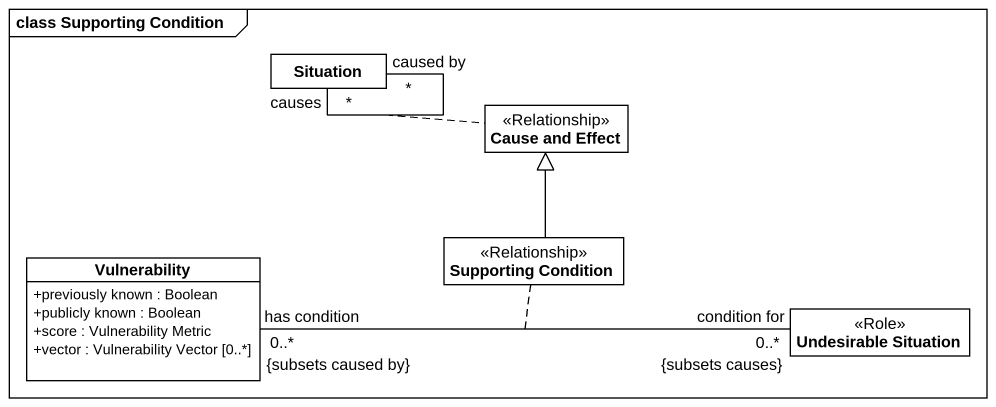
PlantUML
@startuml
mainframe class Supporting Condition
hide circle
hide empty members
skinparam classAttributeIconSize 0
class Situation
class "Cause and Effect" as Cause_and_Effect <<Relationship>>
class Vulnerability {
  +previously known : Boolean
  +publicly known : Boolean
  +score : Vulnerability Metric
  +vector : Vulnerability Vector [0..*]
}
class "Supporting Condition" as Supporting_Condition <<Relationship>>
class "Undesirable Situation" as Undesirable_Situation <<Role>>
Situation "causes\n*" -- "caused by\n*" Situation
(Situation, Situation) .. Cause_and_Effect
Vulnerability "has condition\n0..*\n{subsets caused by}" -right- "condition for\n0..*\n{subsets causes}" Undesirable_Situation
(Vulnerability, Undesirable_Situation) .. Supporting_Condition
Supporting_Condition -up-|> Cause_and_Effect
@enduml
